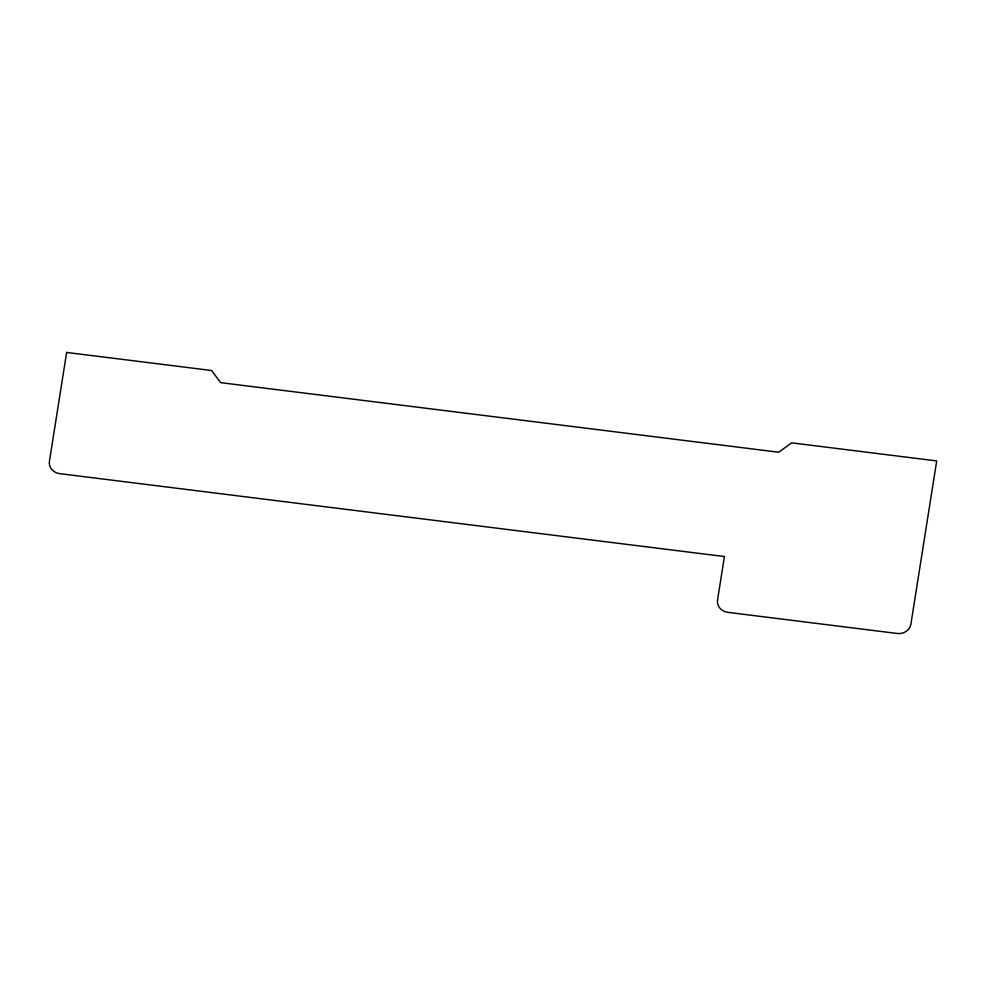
<?xml version="1.0" encoding="UTF-8"?>
<svg xmlns="http://www.w3.org/2000/svg" width="986" height="986" viewBox="0 0 986 986"><rect width="100%" height="100%" fill="white"/><g stroke="black" fill="none" stroke-linecap="round" stroke-linejoin="round"><path stroke-width="1.48" d="M66.641 352.433L49.423 461.374A12.103 10.895 -1 0 0 59.702 473.65L724.427 556.548L717.537 600.055A12.103 10.895 -1 0 0 727.828 612.343L897.198 633.468A12.103 10.895 -1 0 0 910.891 624.175L936.7 460.93L791.696 442.85L778.681 452.229L220.568 382.63L211.657 370.514L66.641 352.433"/></g></svg>
